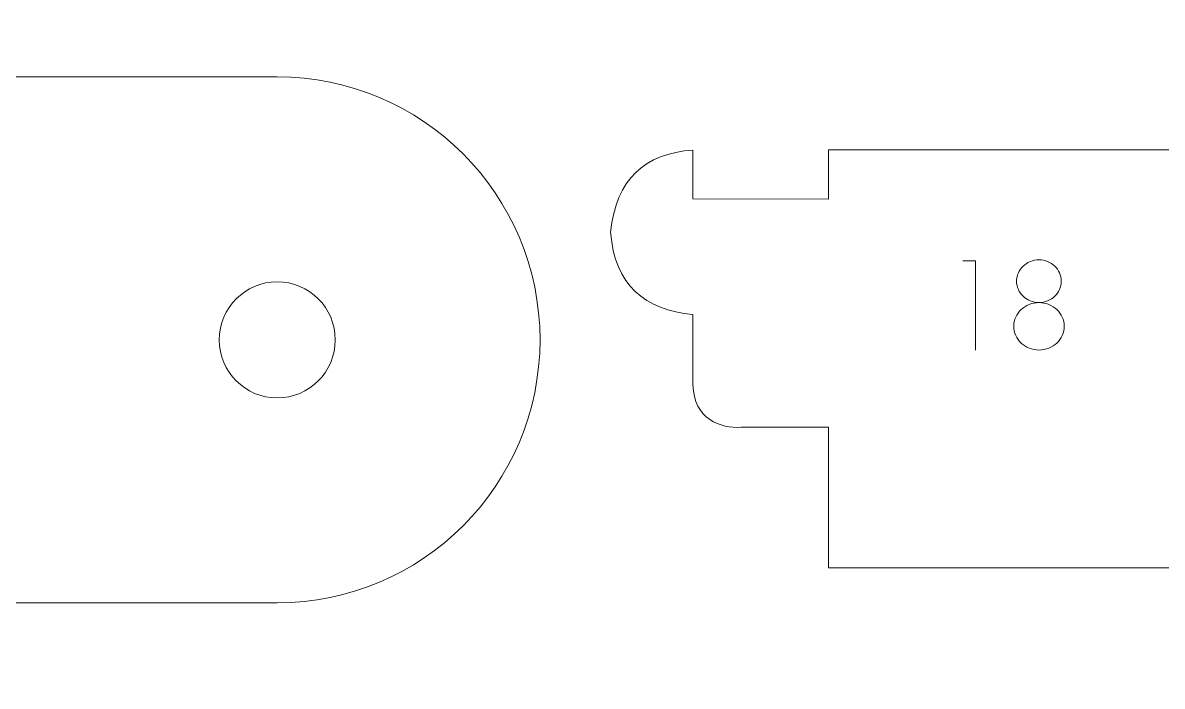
# Model space of a CAD drawing. Header units: millimetres. Extents: x 1 to 3601, y 1 to 1248.
# Drawn here: x 1296.44 to 1322.45, y 104.43 to 119.57 of the extents above; entities that cross this region are included whole.
import ezdxf

# ---------------------------------------------------------------- set-up
doc = ezdxf.new("R2010")
doc.units = ezdxf.units.MM
doc.layers.get('0').update_dxf_attribs({"lineweight": 5})
doc.layers.add('MARCATGE', color=1, linetype='Continuous', lineweight=5)
doc.layers.add('TALL 1', color=4, linetype='Continuous', lineweight=5)

msp = doc.modelspace()

# ---------------------------------------------------------------- linework, layer by layer
for points, knots in [([(1211.636, 108.338), (1211.636, 108.338), (1211.399, 108.338), (1211.399, 108.338), (1211.399, 108.338), (1213.093, 108.338), (1214.859, 107.908), (1216.341, 107.088), (1216.341, 107.088), (1216.341, 107.088), (1216.357, 107.067), (1216.357, 107.067), (1216.357, 107.067), (1217.804, 105.451), (1219.906, 104.435), (1222.245, 104.435), (1222.245, 104.435), (1224.489, 104.435), (1226.249, 105.171), (1227.524, 106.326), (1227.524, 106.326), (1227.524, 106.326), (1227.39, 106.338), (1227.39, 106.338), (1227.39, 106.338), (1227.39, 106.338), (1302.245, 106.338), (1302.245, 106.338), (1302.245, 106.338), (1305.559, 106.338), (1308.245, 109.025), (1308.245, 112.338), (1308.245, 112.338), (1308.245, 115.652), (1305.559, 118.338), (1302.245, 118.338), (1302.245, 118.338), (1302.245, 118.338), (1227.391, 118.338), (1227.391, 118.338), (1227.391, 118.338), (1227.391, 118.338), (1227.51, 118.363), (1227.51, 118.363), (1227.51, 118.363), (1226.236, 119.511), (1224.481, 120.242), (1222.246, 120.242), (1222.246, 120.242), (1219.903, 120.242), (1217.798, 119.223), (1216.35, 117.603), (1216.35, 117.603), (1216.35, 117.603), (1216.341, 117.588), (1216.341, 117.588), (1216.341, 117.588), (1214.859, 116.769), (1213.093, 116.338), (1211.399, 116.338), (1211.399, 116.338), (1211.399, 116.338), (1211.636, 116.338), (1211.636, 116.338), (1211.636, 116.338), (1211.636, 116.338), (1208.872, 116.338), (1208.872, 116.338), (1208.872, 116.338), (1207.443, 116.338), (1206.122, 115.576), (1205.408, 114.338), (1205.408, 114.338), (1204.693, 113.101), (1204.693, 111.576), (1205.408, 110.338), (1205.408, 110.338), (1206.122, 109.101), (1207.443, 108.338), (1208.872, 108.338), (1208.872, 108.338), (1208.872, 108.338), (1211.636, 108.338), (1211.636, 108.338)], [0, 0, 0, 0, 0.045455, 0.045455, 0.045455, 0.045455, 0.090909, 0.090909, 0.090909, 0.090909, 0.136364, 0.136364, 0.136364, 0.136364, 0.181818, 0.181818, 0.181818, 0.181818, 0.227273, 0.227273, 0.227273, 0.227273, 0.272727, 0.272727, 0.272727, 0.272727, 0.318182, 0.318182, 0.318182, 0.318182, 0.363636, 0.363636, 0.363636, 0.363636, 0.409091, 0.409091, 0.409091, 0.409091, 0.454545, 0.454545, 0.454545, 0.454545, 0.5, 0.5, 0.5, 0.5, 0.545455, 0.545455, 0.545455, 0.545455, 0.590909, 0.590909, 0.590909, 0.590909, 0.636364, 0.636364, 0.636364, 0.636364, 0.681818, 0.681818, 0.681818, 0.681818, 0.727273, 0.727273, 0.727273, 0.727273, 0.772727, 0.772727, 0.772727, 0.772727, 0.818182, 0.818182, 0.818182, 0.818182, 0.863636, 0.863636, 0.863636, 0.863636, 0.909091, 0.909091, 0.909091, 0.909091, 1, 1, 1, 1]), ([(1340.134, 110.343), (1340.134, 110.343), (1340.134, 107.137), (1340.134, 107.137), (1340.134, 107.137), (1340.134, 107.137), (1314.834, 107.137), (1314.834, 107.137), (1314.834, 107.137), (1314.834, 107.137), (1314.834, 110.343), (1314.834, 110.343), (1314.834, 110.343), (1314.834, 110.343), (1312.836, 110.343), (1312.836, 110.343), (1312.836, 110.343), (1312.373, 110.316), (1311.757, 110.518), (1311.735, 111.317), (1311.735, 111.317), (1311.735, 111.317), (1311.737, 112.914), (1311.737, 112.914), (1311.737, 112.914), (1310.641, 113.029), (1309.944, 113.578), (1309.858, 114.793), (1309.858, 114.793), (1309.98, 116.006), (1310.637, 116.594), (1311.734, 116.668), (1311.734, 116.668), (1311.734, 116.668), (1311.737, 115.559), (1311.737, 115.559), (1311.737, 115.559), (1311.737, 115.559), (1314.834, 115.548), (1314.834, 115.548), (1314.834, 115.548), (1314.834, 115.548), (1314.834, 116.674), (1314.834, 116.674), (1314.834, 116.674), (1314.834, 116.674), (1340.134, 116.674), (1340.134, 116.674), (1340.134, 116.674), (1340.134, 116.674), (1340.134, 115.548), (1340.134, 115.548), (1340.134, 115.548), (1340.134, 115.548), (1343.234, 115.548), (1343.234, 115.548), (1343.234, 115.548), (1343.234, 115.548), (1343.234, 116.668), (1343.234, 116.668), (1343.234, 116.668), (1344.26, 116.577), (1344.933, 116.015), (1345.109, 114.791), (1345.109, 114.791), (1344.971, 113.662), (1344.339, 113.043), (1343.234, 112.914), (1343.234, 112.914), (1343.234, 112.914), (1343.234, 111.114), (1343.234, 111.114), (1343.234, 111.114), (1343.229, 110.622), (1342.836, 110.316), (1342.443, 110.343), (1342.443, 110.343), (1342.443, 110.343), (1340.134, 110.343), (1340.134, 110.343)], [0, 0, 0, 0, 0.047619, 0.047619, 0.047619, 0.047619, 0.095238, 0.095238, 0.095238, 0.095238, 0.142857, 0.142857, 0.142857, 0.142857, 0.190476, 0.190476, 0.190476, 0.190476, 0.238095, 0.238095, 0.238095, 0.238095, 0.285714, 0.285714, 0.285714, 0.285714, 0.333333, 0.333333, 0.333333, 0.333333, 0.380952, 0.380952, 0.380952, 0.380952, 0.428571, 0.428571, 0.428571, 0.428571, 0.47619, 0.47619, 0.47619, 0.47619, 0.52381, 0.52381, 0.52381, 0.52381, 0.571429, 0.571429, 0.571429, 0.571429, 0.619048, 0.619048, 0.619048, 0.619048, 0.666667, 0.666667, 0.666667, 0.666667, 0.714286, 0.714286, 0.714286, 0.714286, 0.761905, 0.761905, 0.761905, 0.761905, 0.809524, 0.809524, 0.809524, 0.809524, 0.857143, 0.857143, 0.857143, 0.857143, 0.904762, 0.904762, 0.904762, 0.904762, 1, 1, 1, 1]), ([(1319.637, 113.189), (1319.567, 113.189), (1319.502, 113.202), (1319.439, 113.227), (1319.439, 113.227), (1319.377, 113.253), (1319.323, 113.288), (1319.277, 113.332), (1319.277, 113.332), (1319.231, 113.376), (1319.194, 113.427), (1319.167, 113.486), (1319.167, 113.486), (1319.14, 113.544), (1319.126, 113.607), (1319.126, 113.675), (1319.126, 113.675), (1319.126, 113.743), (1319.14, 113.806), (1319.167, 113.865), (1319.167, 113.865), (1319.194, 113.925), (1319.231, 113.976), (1319.277, 114.021), (1319.277, 114.021), (1319.323, 114.065), (1319.377, 114.1), (1319.439, 114.125), (1319.439, 114.125), (1319.502, 114.15), (1319.567, 114.163), (1319.637, 114.163), (1319.637, 114.163), (1319.707, 114.163), (1319.772, 114.15), (1319.835, 114.125), (1319.835, 114.125), (1319.897, 114.1), (1319.951, 114.065), (1319.997, 114.021), (1319.997, 114.021), (1320.043, 113.976), (1320.08, 113.925), (1320.107, 113.865), (1320.107, 113.865), (1320.134, 113.806), (1320.148, 113.743), (1320.148, 113.675), (1320.148, 113.675), (1320.148, 113.607), (1320.134, 113.544), (1320.107, 113.486), (1320.107, 113.486), (1320.08, 113.427), (1320.043, 113.376), (1319.997, 113.332), (1319.997, 113.332), (1319.951, 113.288), (1319.897, 113.253), (1319.835, 113.227), (1319.835, 113.227), (1319.772, 113.202), (1319.707, 113.189), (1319.637, 113.189)], [0, 0, 0, 0, 0.058824, 0.058824, 0.058824, 0.058824, 0.117647, 0.117647, 0.117647, 0.117647, 0.176471, 0.176471, 0.176471, 0.176471, 0.235294, 0.235294, 0.235294, 0.235294, 0.294118, 0.294118, 0.294118, 0.294118, 0.352941, 0.352941, 0.352941, 0.352941, 0.411765, 0.411765, 0.411765, 0.411765, 0.470588, 0.470588, 0.470588, 0.470588, 0.529412, 0.529412, 0.529412, 0.529412, 0.588235, 0.588235, 0.588235, 0.588235, 0.647059, 0.647059, 0.647059, 0.647059, 0.705882, 0.705882, 0.705882, 0.705882, 0.764706, 0.764706, 0.764706, 0.764706, 0.823529, 0.823529, 0.823529, 0.823529, 0.882353, 0.882353, 0.882353, 0.882353, 1, 1, 1, 1]), ([(1319.637, 112.106), (1319.558, 112.106), (1319.484, 112.12), (1319.414, 112.148), (1319.414, 112.148), (1319.344, 112.176), (1319.283, 112.215), (1319.231, 112.265), (1319.231, 112.265), (1319.178, 112.315), (1319.137, 112.373), (1319.106, 112.439), (1319.106, 112.439), (1319.076, 112.505), (1319.061, 112.574), (1319.061, 112.648), (1319.061, 112.648), (1319.061, 112.721), (1319.076, 112.791), (1319.106, 112.856), (1319.106, 112.856), (1319.137, 112.922), (1319.178, 112.98), (1319.231, 113.029), (1319.231, 113.029), (1319.283, 113.077), (1319.344, 113.116), (1319.414, 113.146), (1319.414, 113.146), (1319.484, 113.175), (1319.558, 113.189), (1319.637, 113.189), (1319.637, 113.189), (1319.716, 113.189), (1319.791, 113.175), (1319.861, 113.146), (1319.861, 113.146), (1319.932, 113.116), (1319.994, 113.077), (1320.046, 113.029), (1320.046, 113.029), (1320.099, 112.98), (1320.14, 112.922), (1320.17, 112.856), (1320.17, 112.856), (1320.201, 112.791), (1320.216, 112.721), (1320.216, 112.648), (1320.216, 112.648), (1320.216, 112.574), (1320.201, 112.505), (1320.17, 112.439), (1320.17, 112.439), (1320.14, 112.373), (1320.099, 112.315), (1320.046, 112.265), (1320.046, 112.265), (1319.994, 112.215), (1319.932, 112.176), (1319.861, 112.148), (1319.861, 112.148), (1319.791, 112.12), (1319.716, 112.106), (1319.637, 112.106)], [0, 0, 0, 0, 0.058824, 0.058824, 0.058824, 0.058824, 0.117647, 0.117647, 0.117647, 0.117647, 0.176471, 0.176471, 0.176471, 0.176471, 0.235294, 0.235294, 0.235294, 0.235294, 0.294118, 0.294118, 0.294118, 0.294118, 0.352941, 0.352941, 0.352941, 0.352941, 0.411765, 0.411765, 0.411765, 0.411765, 0.470588, 0.470588, 0.470588, 0.470588, 0.529412, 0.529412, 0.529412, 0.529412, 0.588235, 0.588235, 0.588235, 0.588235, 0.647059, 0.647059, 0.647059, 0.647059, 0.705882, 0.705882, 0.705882, 0.705882, 0.764706, 0.764706, 0.764706, 0.764706, 0.823529, 0.823529, 0.823529, 0.823529, 0.882353, 0.882353, 0.882353, 0.882353, 1, 1, 1, 1])]:
    msp.add_open_spline(points, degree=3, knots=knots)
at = {"layer": 'MARCATGE'}
for points, knots in [([(1318.192, 114.138), (1318.192, 114.138), (1317.901, 114.138), (1317.901, 114.138), (1317.901, 114.138), (1317.901, 114.138), (1318.192, 114.138), (1318.192, 114.138), (1318.192, 114.138), (1318.192, 114.138), (1318.192, 112.106), (1318.192, 112.106), (1318.192, 112.106), (1318.192, 112.106), (1318.192, 114.138), (1318.192, 114.138)], [0, 0, 0, 0, 0.2, 0.2, 0.2, 0.2, 0.4, 0.4, 0.4, 0.4, 0.6, 0.6, 0.6, 0.6, 1, 1, 1, 1]), ([(1319.637, 113.189), (1319.567, 113.189), (1319.502, 113.202), (1319.439, 113.227), (1319.439, 113.227), (1319.377, 113.253), (1319.323, 113.288), (1319.277, 113.332), (1319.277, 113.332), (1319.231, 113.376), (1319.194, 113.427), (1319.167, 113.486), (1319.167, 113.486), (1319.14, 113.544), (1319.126, 113.607), (1319.126, 113.675), (1319.126, 113.675), (1319.126, 113.743), (1319.14, 113.806), (1319.167, 113.865), (1319.167, 113.865), (1319.194, 113.925), (1319.231, 113.976), (1319.277, 114.021), (1319.277, 114.021), (1319.323, 114.065), (1319.377, 114.1), (1319.439, 114.125), (1319.439, 114.125), (1319.502, 114.15), (1319.567, 114.163), (1319.637, 114.163), (1319.637, 114.163), (1319.707, 114.163), (1319.772, 114.15), (1319.835, 114.125), (1319.835, 114.125), (1319.897, 114.1), (1319.951, 114.065), (1319.997, 114.021), (1319.997, 114.021), (1320.043, 113.976), (1320.08, 113.925), (1320.107, 113.865), (1320.107, 113.865), (1320.134, 113.806), (1320.148, 113.743), (1320.148, 113.675), (1320.148, 113.675), (1320.148, 113.607), (1320.134, 113.544), (1320.107, 113.486), (1320.107, 113.486), (1320.08, 113.427), (1320.043, 113.376), (1319.997, 113.332), (1319.997, 113.332), (1319.951, 113.288), (1319.897, 113.253), (1319.835, 113.227), (1319.835, 113.227), (1319.772, 113.202), (1319.707, 113.189), (1319.637, 113.189)], [0, 0, 0, 0, 0.058824, 0.058824, 0.058824, 0.058824, 0.117647, 0.117647, 0.117647, 0.117647, 0.176471, 0.176471, 0.176471, 0.176471, 0.235294, 0.235294, 0.235294, 0.235294, 0.294118, 0.294118, 0.294118, 0.294118, 0.352941, 0.352941, 0.352941, 0.352941, 0.411765, 0.411765, 0.411765, 0.411765, 0.470588, 0.470588, 0.470588, 0.470588, 0.529412, 0.529412, 0.529412, 0.529412, 0.588235, 0.588235, 0.588235, 0.588235, 0.647059, 0.647059, 0.647059, 0.647059, 0.705882, 0.705882, 0.705882, 0.705882, 0.764706, 0.764706, 0.764706, 0.764706, 0.823529, 0.823529, 0.823529, 0.823529, 0.882353, 0.882353, 0.882353, 0.882353, 1, 1, 1, 1]), ([(1319.637, 112.106), (1319.558, 112.106), (1319.484, 112.12), (1319.414, 112.148), (1319.414, 112.148), (1319.344, 112.176), (1319.283, 112.215), (1319.231, 112.265), (1319.231, 112.265), (1319.178, 112.315), (1319.137, 112.373), (1319.106, 112.439), (1319.106, 112.439), (1319.076, 112.505), (1319.061, 112.574), (1319.061, 112.648), (1319.061, 112.648), (1319.061, 112.721), (1319.076, 112.791), (1319.106, 112.856), (1319.106, 112.856), (1319.137, 112.922), (1319.178, 112.98), (1319.231, 113.029), (1319.231, 113.029), (1319.283, 113.077), (1319.344, 113.116), (1319.414, 113.146), (1319.414, 113.146), (1319.484, 113.175), (1319.558, 113.189), (1319.637, 113.189), (1319.637, 113.189), (1319.716, 113.189), (1319.791, 113.175), (1319.861, 113.146), (1319.861, 113.146), (1319.932, 113.116), (1319.994, 113.077), (1320.046, 113.029), (1320.046, 113.029), (1320.099, 112.98), (1320.14, 112.922), (1320.17, 112.856), (1320.17, 112.856), (1320.201, 112.791), (1320.216, 112.721), (1320.216, 112.648), (1320.216, 112.648), (1320.216, 112.574), (1320.201, 112.505), (1320.17, 112.439), (1320.17, 112.439), (1320.14, 112.373), (1320.099, 112.315), (1320.046, 112.265), (1320.046, 112.265), (1319.994, 112.215), (1319.932, 112.176), (1319.861, 112.148), (1319.861, 112.148), (1319.791, 112.12), (1319.716, 112.106), (1319.637, 112.106)], [0, 0, 0, 0, 0.058824, 0.058824, 0.058824, 0.058824, 0.117647, 0.117647, 0.117647, 0.117647, 0.176471, 0.176471, 0.176471, 0.176471, 0.235294, 0.235294, 0.235294, 0.235294, 0.294118, 0.294118, 0.294118, 0.294118, 0.352941, 0.352941, 0.352941, 0.352941, 0.411765, 0.411765, 0.411765, 0.411765, 0.470588, 0.470588, 0.470588, 0.470588, 0.529412, 0.529412, 0.529412, 0.529412, 0.588235, 0.588235, 0.588235, 0.588235, 0.647059, 0.647059, 0.647059, 0.647059, 0.705882, 0.705882, 0.705882, 0.705882, 0.764706, 0.764706, 0.764706, 0.764706, 0.823529, 0.823529, 0.823529, 0.823529, 0.882353, 0.882353, 0.882353, 0.882353, 1, 1, 1, 1])]:
    msp.add_open_spline(points, degree=3, knots=knots, dxfattribs=at)
at = {"layer": 'TALL 1'}
msp.add_open_spline([(1303.57, 112.338), (1303.57, 113.07), (1302.977, 113.663), (1302.245, 113.663), (1302.245, 113.663), (1301.514, 113.663), (1300.92, 113.07), (1300.92, 112.338), (1300.92, 112.338), (1300.92, 111.607), (1301.514, 111.013), (1302.245, 111.013), (1302.245, 111.013), (1302.977, 111.013), (1303.57, 111.607), (1303.57, 112.338)], degree=3, knots=[0, 0, 0, 0, 0.2, 0.2, 0.2, 0.2, 0.4, 0.4, 0.4, 0.4, 0.6, 0.6, 0.6, 0.6, 1, 1, 1, 1], dxfattribs=at)

doc.saveas('drawing.dxf')
